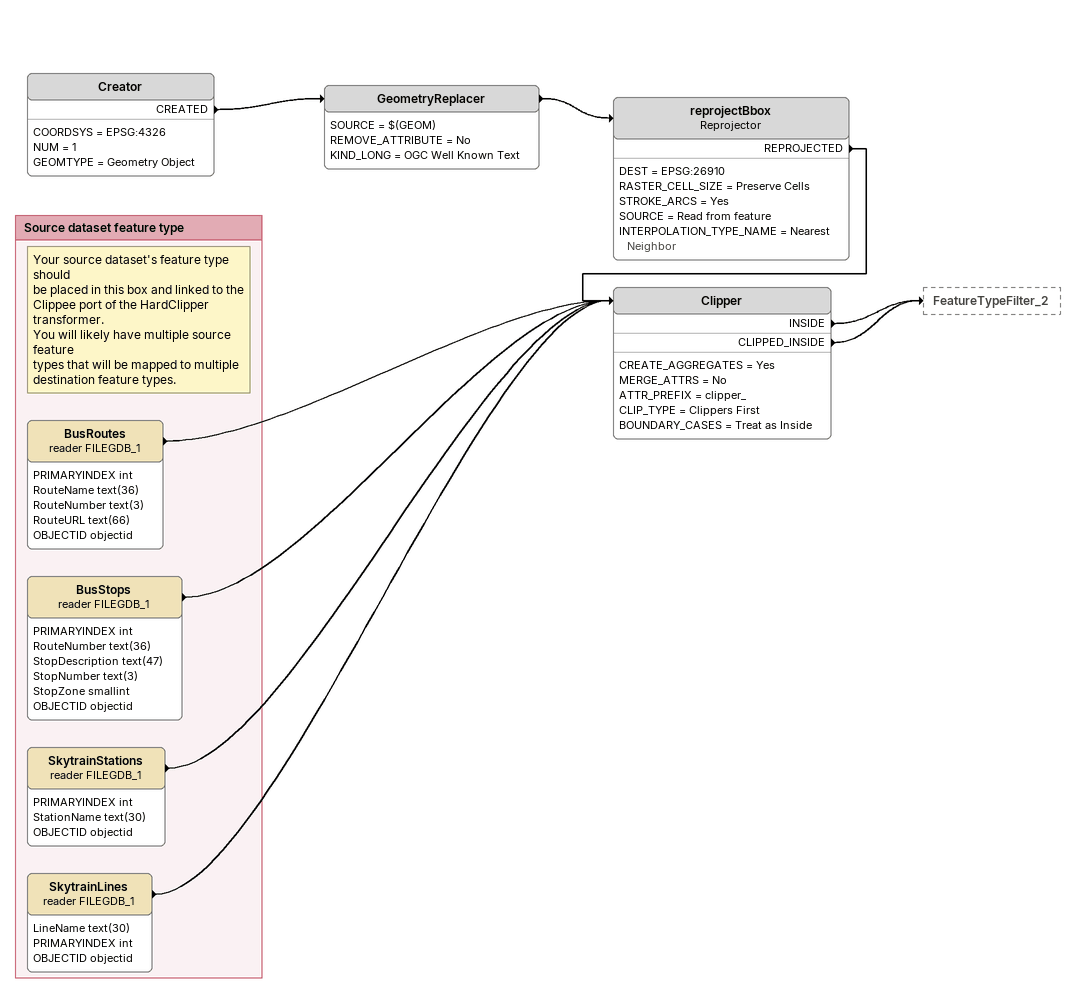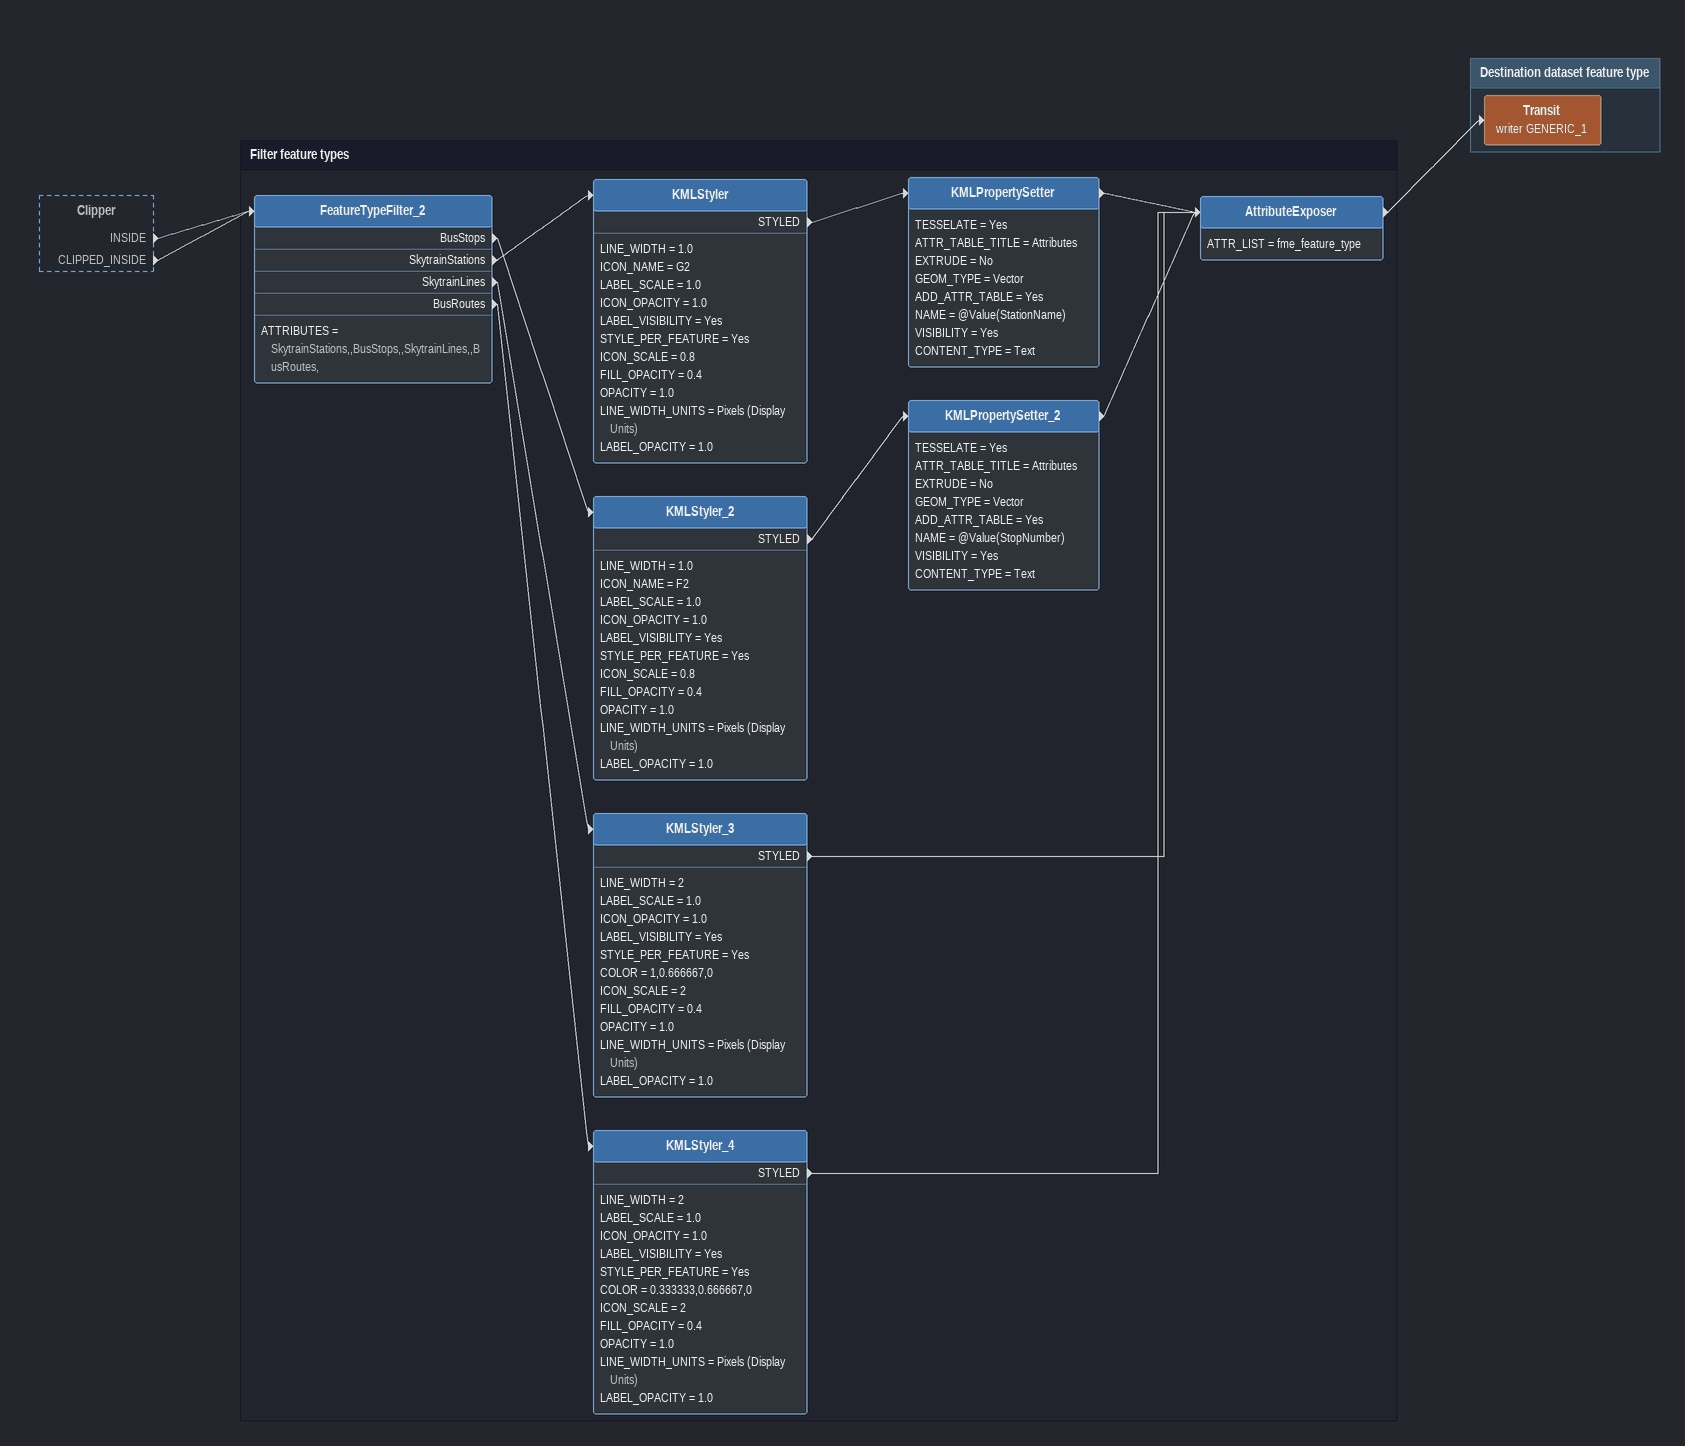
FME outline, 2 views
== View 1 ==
Creator
    COORDSYS = EPSG:4326
    NUM = 1
    GEOMTYPE = Geometry Object
    CREATED -> GeometryReplacer
GeometryReplacer
    SOURCE = $(GEOM)
    REMOVE_ATTRIBUTE = No
    KIND_LONG = OGC Well Known Text
    -> reprojectBbox
reprojectBbox: Reprojector
    DEST = EPSG:26910
    RASTER_CELL_SIZE = Preserve Cells
    STROKE_ARCS = Yes
    SOURCE = Read from feature
    INTERPOLATION_TYPE_NAME = Nearest Neighbor
    REPROJECTED -> Clipper
Clipper
    CREATE_AGGREGATES = Yes
    MERGE_ATTRS = No
    ATTR_PREFIX = clipper_
    CLIP_TYPE = Clippers First
    BOUNDARY_CASES = Treat as Inside
    INSIDE -> FeatureTypeFilter_2
    CLIPPED_INSIDE -> FeatureTypeFilter_2

Bookmark: Source dataset feature type
Note: Your source dataset's feature type should / be placed in this box and linked to the / Clippee port of the HardClipper transformer. / You will likely have multiple source feature / types that will be mapped to multiple / destination feature types.
BusRoutes (reader FILEGDB_1)
    attributes: PRIMARYINDEX int, RouteName text(36), RouteNumber text(3), RouteURL text(66), OBJECTID objectid
    -> Clipper
BusStops (reader FILEGDB_1)
    attributes: PRIMARYINDEX int, RouteNumber text(36), StopDescription text(47), StopNumber text(3), StopZone smallint, OBJECTID objectid
    -> Clipper
SkytrainStations (reader FILEGDB_1)
    attributes: PRIMARYINDEX int, StationName text(30), OBJECTID objectid
    -> Clipper
SkytrainLines (reader FILEGDB_1)
    attributes: LineName text(30), PRIMARYINDEX int, OBJECTID objectid
    -> Clipper

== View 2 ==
Clipper [outside]
    INSIDE -> FeatureTypeFilter_2
    CLIPPED_INSIDE -> FeatureTypeFilter_2

Bookmark: Filter feature types
FeatureTypeFilter_2
    ATTRIBUTES = SkytrainStations,,BusStops,,SkytrainLines,,BusRoutes,
    BusStops -> KMLStyler_2
    SkytrainStations -> KMLStyler
    SkytrainLines -> KMLStyler_3
    BusRoutes -> KMLStyler_4
KMLStyler
    LINE_WIDTH = 1.0
    ICON_NAME = G2
    LABEL_SCALE = 1.0
    ICON_OPACITY = 1.0
    LABEL_VISIBILITY = Yes
    STYLE_PER_FEATURE = Yes
    ICON_SCALE = 0.8
    FILL_OPACITY = 0.4
    OPACITY = 1.0
    LINE_WIDTH_UNITS = Pixels (Display Units)
    LABEL_OPACITY = 1.0
    STYLED -> KMLPropertySetter
KMLPropertySetter
    TESSELATE = Yes
    ATTR_TABLE_TITLE = Attributes
    EXTRUDE = No
    GEOM_TYPE = Vector
    ADD_ATTR_TABLE = Yes
    NAME = @Value(StationName)
    VISIBILITY = Yes
    CONTENT_TYPE = Text
    -> AttributeExposer
KMLStyler_2
    LINE_WIDTH = 1.0
    ICON_NAME = F2
    LABEL_SCALE = 1.0
    ICON_OPACITY = 1.0
    LABEL_VISIBILITY = Yes
    STYLE_PER_FEATURE = Yes
    ICON_SCALE = 0.8
    FILL_OPACITY = 0.4
    OPACITY = 1.0
    LINE_WIDTH_UNITS = Pixels (Display Units)
    LABEL_OPACITY = 1.0
    STYLED -> KMLPropertySetter_2
KMLPropertySetter_2
    TESSELATE = Yes
    ATTR_TABLE_TITLE = Attributes
    EXTRUDE = No
    GEOM_TYPE = Vector
    ADD_ATTR_TABLE = Yes
    NAME = @Value(StopNumber)
    VISIBILITY = Yes
    CONTENT_TYPE = Text
    -> AttributeExposer
KMLStyler_3
    LINE_WIDTH = 2
    LABEL_SCALE = 1.0
    ICON_OPACITY = 1.0
    LABEL_VISIBILITY = Yes
    STYLE_PER_FEATURE = Yes
    COLOR = 1,0.666667,0
    ICON_SCALE = 2
    FILL_OPACITY = 0.4
    OPACITY = 1.0
    LINE_WIDTH_UNITS = Pixels (Display Units)
    LABEL_OPACITY = 1.0
    STYLED -> AttributeExposer
KMLStyler_4
    LINE_WIDTH = 2
    LABEL_SCALE = 1.0
    ICON_OPACITY = 1.0
    LABEL_VISIBILITY = Yes
    STYLE_PER_FEATURE = Yes
    COLOR = 0.333333,0.666667,0
    ICON_SCALE = 2
    FILL_OPACITY = 0.4
    OPACITY = 1.0
    LINE_WIDTH_UNITS = Pixels (Display Units)
    LABEL_OPACITY = 1.0
    STYLED -> AttributeExposer
AttributeExposer
    ATTR_LIST = fme_feature_type
    -> Transit (writer GENERIC_1)

Bookmark: Destination dataset feature type
Transit (writer GENERIC_1)
